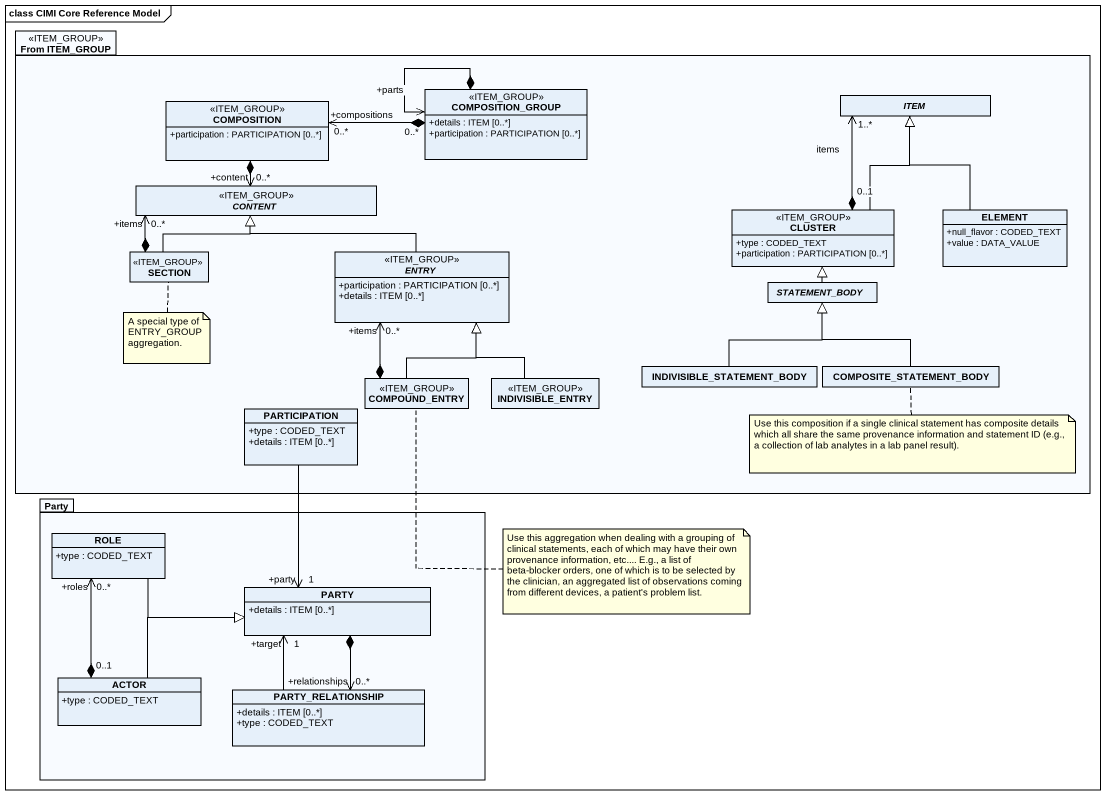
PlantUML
@startuml
mainframe class CIMI Core Reference Model
hide circle
hide empty members
skinparam classAttributeIconSize 0
package "From ITEM_GROUP" as From_ITEM_GROUP <<ITEM_GROUP>> {
  class COMPOSITION <<ITEM_GROUP>> {
    +participation : PARTICIPATION [0..*]
  }
  class COMPOSITION_GROUP <<ITEM_GROUP>> {
    +details : ITEM [0..*]
    +participation : PARTICIPATION [0..*]
  }
  abstract class ITEM
  abstract class CONTENT <<ITEM_GROUP>>
  class CLUSTER <<ITEM_GROUP>> {
    +type : CODED_TEXT
    +participation : PARTICIPATION [0..*]
  }
  class ELEMENT {
    +null_flavor : CODED_TEXT
    +value : DATA_VALUE
  }
  class SECTION <<ITEM_GROUP>>
  abstract class ENTRY <<ITEM_GROUP>> {
    +participation : PARTICIPATION [0..*]
    +details : ITEM [0..*]
  }
  abstract class STATEMENT_BODY
  class COMPOUND_ENTRY <<ITEM_GROUP>>
  class INDIVISIBLE_ENTRY <<ITEM_GROUP>>
  class INDIVISIBLE_STATEMENT_BODY
  class COMPOSITE_STATEMENT_BODY
  class PARTICIPATION {
    +type : CODED_TEXT
    +details : ITEM [0..*]
  }
}
package Party {
  class ROLE {
    +type : CODED_TEXT
  }
  class PARTY {
    +details : ITEM [0..*]
  }
  class "ACTOR" as ACTOR_ {
    +type : CODED_TEXT
  }
  class PARTY_RELATIONSHIP {
    +details : ITEM [0..*]
    +type : CODED_TEXT
  }
}
COMPOSITION *--> "+content\n0..*" CONTENT
COMPOSITION_GROUP *-left-> "+compositions\n0..*" COMPOSITION
COMPOSITION_GROUP *--> "+parts\n0..*" COMPOSITION_GROUP
CLUSTER -up-|> ITEM
CLUSTER "0..1" *-up-> "1..*" ITEM : items
ELEMENT -up-|> ITEM
SECTION -up-|> CONTENT
SECTION *-up-> "+items\n0..*" CONTENT
ENTRY -left-|> CONTENT
STATEMENT_BODY -up-|> CLUSTER
COMPOUND_ENTRY -up-|> ENTRY
COMPOUND_ENTRY *-up-> "+items\n0..*" ENTRY
INDIVISIBLE_ENTRY -up-|> ENTRY
INDIVISIBLE_STATEMENT_BODY -up-|> STATEMENT_BODY
COMPOSITE_STATEMENT_BODY -up-|> STATEMENT_BODY
PARTICIPATION --> "1\n+party" PARTY
ROLE -right-|> PARTY
PARTY *--> "0..*\n+relationships" PARTY_RELATIONSHIP
ACTOR_ "0..1" *-up-> "0..*\n+roles" ROLE
ACTOR_ -right-|> PARTY
PARTY_RELATIONSHIP -up-> "1\n+target" PARTY
note bottom of SECTION : A special type of ENTRY_GROUP aggregation.
note bottom of COMPOSITE_STATEMENT_BODY : Use this composition if a single clinical statement has composite details which all share the same provenance information and statement ID (e.g., a collection of lab analytes in a lab panel result).
note bottom of COMPOUND_ENTRY : Use this aggregation when dealing with a grouping of clinical statements, each of which may have their own provenance information, etc.... E.g., a list of beta-blocker orders, one of which is to be selected by the clinician, an aggregated list of observations coming from different devices, a patient's problem list.
@enduml
